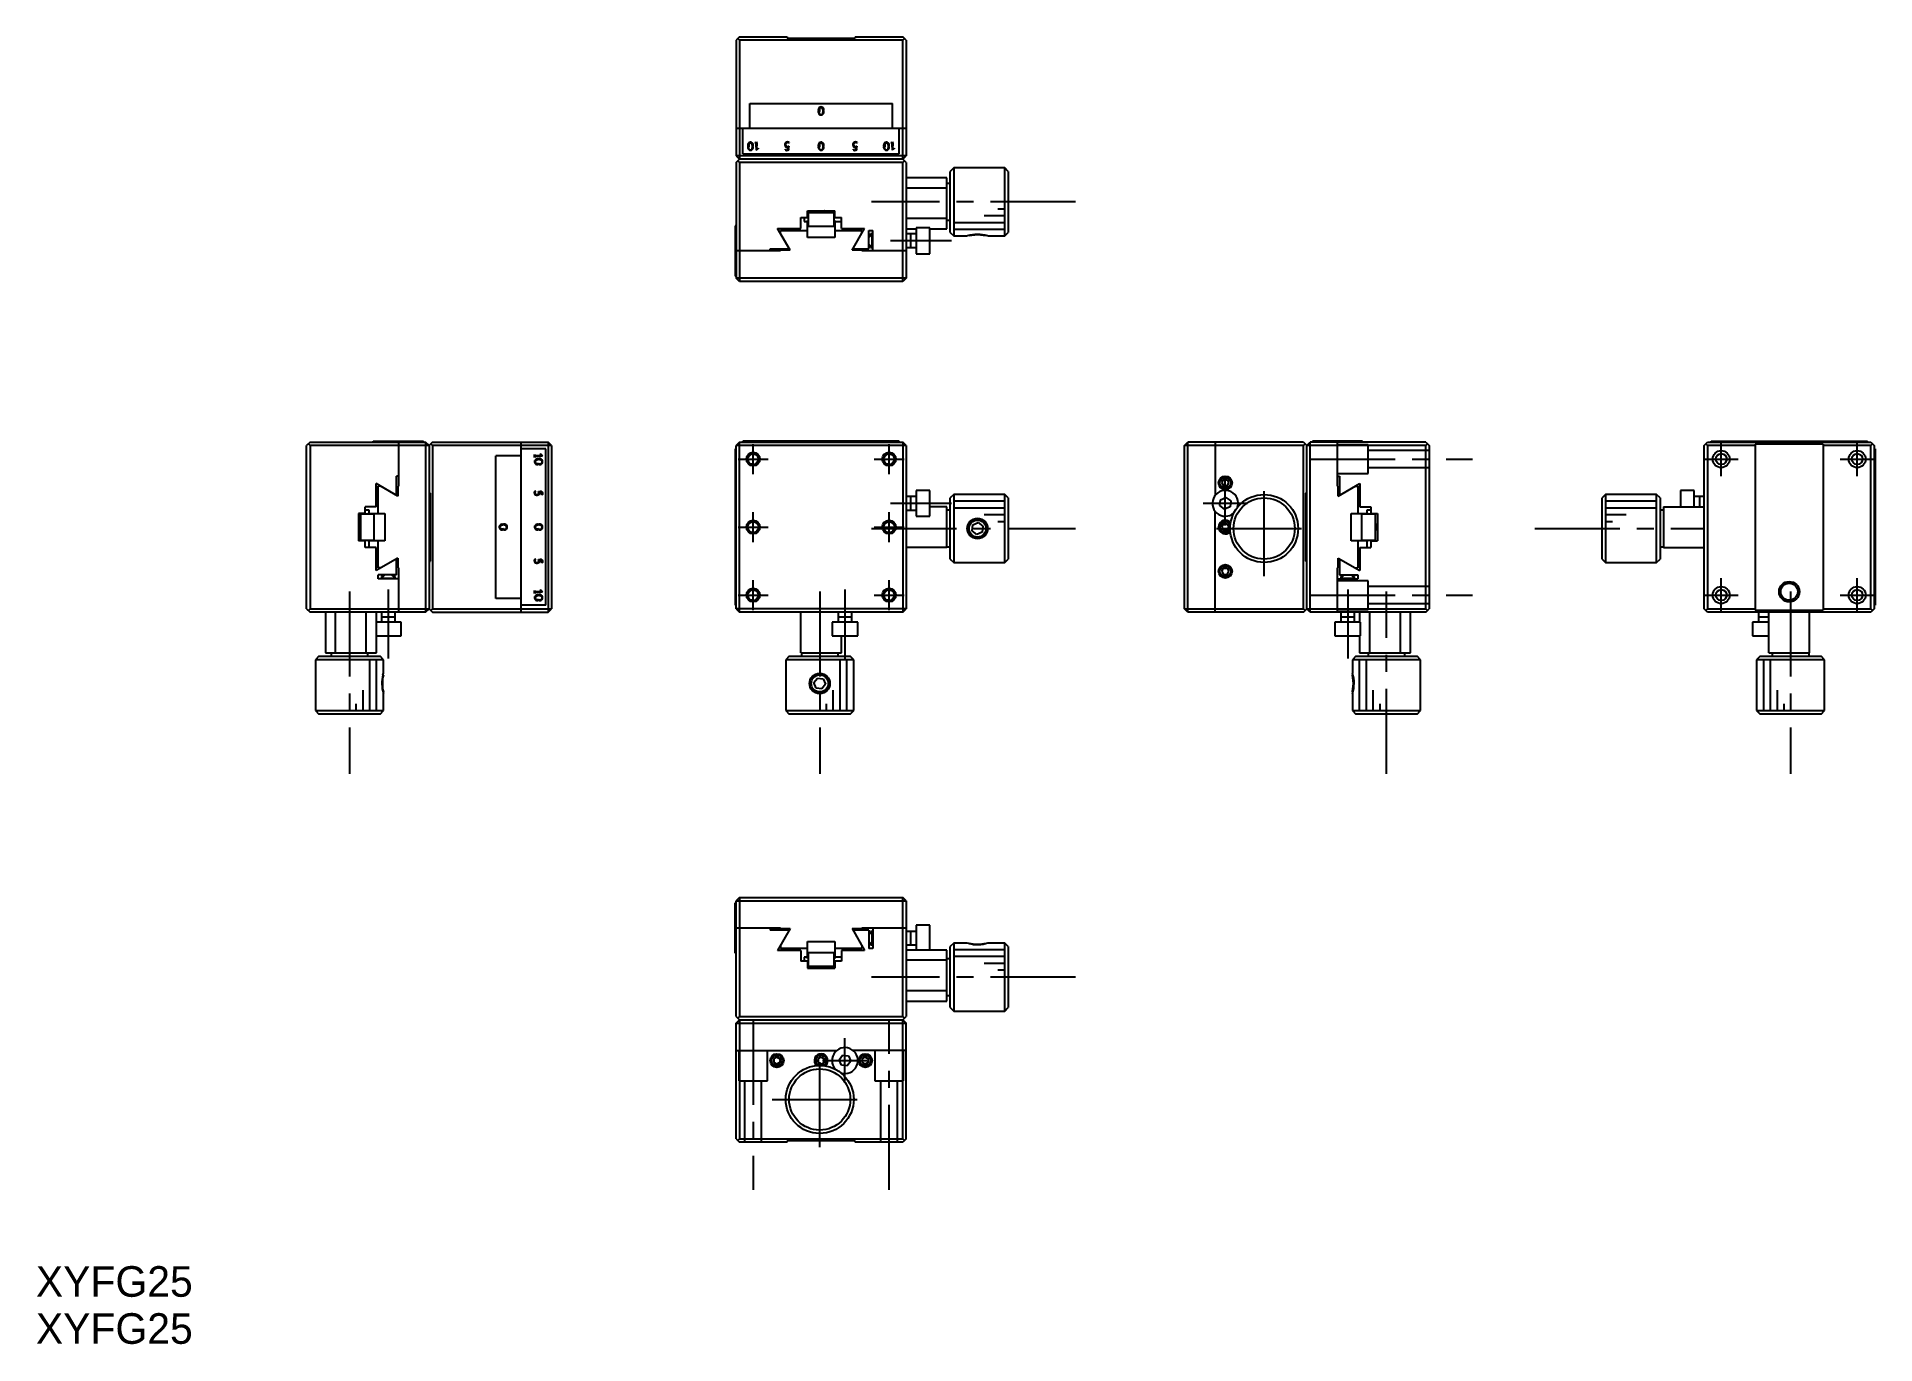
# Model space of a CAD drawing. Extents: x 93 to 364, y -3 to 190.
import ezdxf

# ---------------------------------------------------------------- set-up
doc = ezdxf.new("R2010")
doc.units = 0
doc.header["$LTSCALE"] = 10
doc.linetypes.add('CENTER', pattern=[2, 1.25, -0.25, 0.25, -0.25])
doc.linetypes.add('DASHED', pattern=[3.5, 2, -1.5])
doc.layers.get('0').update_dxf_attribs({"linetype": 'CONTINUOUS'})
doc.layers.add('CENTER', color=1, linetype='CENTER')
doc.styles.get("Standard").update_dxf_attribs({"font": 'FGP教科書体NT-M'})

msp = doc.modelspace()

# ---------------------------------------------------------------- linework, layer by layer
at = {"color": 7, "linetype": 'CONTINUOUS'}
for p, q in [((196.56, 189.6), (196.06, 189.1)), ((196.56, 189.1), (196.31, 189.35)), ((196.56, 189.6), (203.56, 189.6)), ((203.56, 189.6), (203.56, 189.4)), ((203.56, 189.4), (213.56, 189.4)), ((213.56, 189.6), (220.56, 189.6)), ((213.56, 189.6), (213.56, 189.4)), ((221.06, 189.1), (220.56, 189.6)), ((220.81, 189.35), (220.56, 189.1)), ((196.06, 189.1), (196.06, 172.1)), ((220.56, 189.1), (196.56, 189.1)), ((196.56, 189.1), (196.56, 171.6)), ((220.56, 171.6), (220.56, 189.1)), ((221.06, 189.1), (221.06, 172.1)), ((198.06, 176.1), (198.06, 179.8)), ((198.06, 179.8), (219.06, 179.8)), ((219.06, 176.1), (219.06, 179.8)), ((221.06, 176.1), (196.06, 176.1)), ((197.06, 172.4), (197.06, 176.1)), ((220.06, 172.4), (220.06, 176.1)), ((198.81, 174.07), (199.22, 174.07)), ((198.83, 174.03), (198.81, 174.07)), ((198.95, 174), (198.83, 174.03)), ((199.09, 174), (199.07, 173.05)), ((199.07, 173.05), (199.23, 173.16)), ((199.22, 174.07), (199.09, 174)), ((199.19, 173.07), (199.12, 173.01)), ((199.24, 173.11), (199.19, 173.07)), ((199.23, 173.16), (199.3, 173.2)), ((199.25, 173.12), (199.24, 173.11)), ((199.29, 173.14), (199.25, 173.12)), ((199.31, 173.16), (199.29, 173.14)), ((199.3, 173.2), (199.3, 173.19)), ((199.3, 173.19), (199.31, 173.19)), ((199.31, 173.19), (199.32, 173.18)), ((199.32, 173.17), (199.31, 173.16)), ((199.32, 173.18), (199.32, 173.17)), ((199.32, 173.17), (199.32, 173.17)), ((203.72, 173.05), (203.73, 173.14)), ((203.73, 173.14), (203.75, 173.37)), ((203.76, 173.5), (203.79, 173.51)), ((203.8, 173.51), (203.78, 173.29)), ((203.78, 173.29), (203.79, 173.24)), ((203.79, 173.51), (203.8, 173.51)), ((203.87, 174.04), (203.83, 173.94)), ((213.72, 173.05), (213.73, 173.14)), ((213.73, 173.14), (213.75, 173.37)), ((213.76, 173.5), (213.79, 173.51)), ((213.8, 173.51), (213.78, 173.29)), ((213.78, 173.29), (213.79, 173.24)), ((213.79, 173.51), (213.8, 173.51)), ((213.87, 174.04), (213.83, 173.94)), ((218.81, 174.07), (219.22, 174.07)), ((218.83, 174.03), (218.81, 174.07)), ((218.95, 174), (218.83, 174.03)), ((219.09, 174), (219.07, 173.05)), ((219.07, 173.05), (219.23, 173.16)), ((219.22, 174.07), (219.09, 174)), ((219.19, 173.07), (219.12, 173.01)), ((219.24, 173.11), (219.19, 173.07)), ((219.23, 173.16), (219.3, 173.2)), ((219.25, 173.12), (219.24, 173.11)), ((219.29, 173.14), (219.25, 173.12)), ((219.31, 173.16), (219.29, 173.14)), ((219.3, 173.2), (219.3, 173.19)), ((219.3, 173.19), (219.31, 173.19)), ((219.31, 173.19), (219.32, 173.18)), ((219.32, 173.17), (219.31, 173.16)), ((219.32, 173.18), (219.32, 173.17)), ((219.32, 173.17), (219.32, 173.17)), ((196.06, 172.1), (196.56, 171.6)), ((221.06, 172.1), (196.06, 172.1)), ((196.06, 171.1), (196.56, 171.6)), ((196.06, 171.1), (196.06, 154.1)), ((196.56, 171.1), (196.31, 171.35)), ((220.56, 171.6), (196.56, 171.6)), ((220.56, 171.1), (196.56, 171.1)), ((196.56, 171.1), (196.56, 153.6)), ((197.06, 172.4), (220.06, 172.4)), ((199.03, 172.93), (199.02, 172.91)), ((199.07, 172.96), (199.03, 172.93)), ((199.12, 173.01), (199.07, 172.96)), ((203.29, 172.91), (203.31, 173.04)), ((203.35, 172.92), (203.29, 172.9)), ((203.29, 172.9), (203.29, 172.91)), ((203.31, 173.04), (203.4, 173.04)), ((203.4, 173.04), (203.47, 173.05)), ((203.47, 173.05), (203.52, 173.04)), ((203.52, 173.04), (203.57, 173.04)), ((203.57, 173.04), (203.59, 173.04)), ((203.59, 173.04), (203.6, 173.04)), ((203.6, 173.04), (203.68, 173.04)), ((203.68, 173.04), (203.72, 173.05)), ((203.72, 173.05), (203.72, 173.05)), ((203.72, 173.05), (203.72, 173.05)), ((213.29, 172.91), (213.31, 173.04)), ((213.35, 172.92), (213.29, 172.9)), ((213.29, 172.9), (213.29, 172.91)), ((213.31, 173.04), (213.4, 173.04)), ((213.4, 173.04), (213.47, 173.05)), ((213.47, 173.05), (213.52, 173.04)), ((213.52, 173.04), (213.57, 173.04)), ((213.57, 173.04), (213.59, 173.04)), ((213.59, 173.04), (213.6, 173.04)), ((213.6, 173.04), (213.68, 173.04)), ((213.68, 173.04), (213.72, 173.05)), ((213.72, 173.05), (213.72, 173.05)), ((213.72, 173.05), (213.72, 173.05)), ((219.03, 172.93), (219.02, 172.91)), ((219.07, 172.96), (219.03, 172.93)), ((219.12, 173.01), (219.07, 172.96)), ((220.56, 171.6), (221.06, 172.1)), ((221.06, 171.1), (220.56, 171.6)), ((220.81, 171.35), (220.56, 171.1)), ((220.56, 153.6), (220.56, 171.1)), ((221.06, 171.1), (221.06, 154.1)), ((227.06, 168.85), (221.06, 168.85)), ((227.06, 161.35), (227.06, 168.85)), ((227.56, 168.01), (227.06, 168.01)), ((228.06, 170.31), (227.56, 169.81)), ((227.56, 160.81), (227.56, 169.81)), ((228.06, 170.31), (228.06, 160.31)), ((235.56, 170.31), (228.06, 170.31)), ((235.56, 160.31), (235.56, 170.31)), ((236.06, 169.81), (235.56, 170.31)), ((236.06, 169.81), (236.06, 160.81)), ((227.06, 167.35), (221.06, 167.35)), ((205.56, 161.4), (205.56, 163)), ((205.56, 163), (206.66, 163)), ((206.06, 163), (206.06, 162.41)), ((206.06, 162.41), (206.66, 162.41)), ((206.56, 164), (210.56, 164)), ((206.56, 163), (206.56, 164)), ((206.56, 162.6), (206.66, 162.6)), ((206.56, 160.1), (206.56, 162.6)), ((206.66, 163.7), (206.66, 161.7)), ((210.46, 163.7), (206.66, 163.7)), ((208.09, 163.98), (208.06, 164)), ((208.13, 163.95), (208.09, 163.98)), ((208.17, 163.93), (208.13, 163.95)), ((208.2, 163.91), (208.17, 163.93)), ((208.23, 163.9), (208.2, 163.91)), ((208.26, 163.89), (208.23, 163.9)), ((208.29, 163.88), (208.26, 163.89)), ((208.32, 163.87), (208.29, 163.88)), ((208.36, 163.86), (208.32, 163.87)), ((208.39, 163.85), (208.36, 163.86)), ((208.42, 163.84), (208.39, 163.85)), ((208.46, 163.84), (208.42, 163.84)), ((208.49, 163.83), (208.46, 163.84)), ((208.52, 163.83), (208.49, 163.83)), ((208.56, 163.83), (208.52, 163.83)), ((208.59, 163.83), (208.56, 163.83)), ((208.63, 163.83), (208.59, 163.83)), ((208.66, 163.84), (208.63, 163.83)), ((208.7, 163.84), (208.66, 163.84)), ((208.73, 163.85), (208.7, 163.84)), ((208.76, 163.86), (208.73, 163.85)), ((208.79, 163.87), (208.76, 163.86)), ((208.83, 163.88), (208.79, 163.87)), ((208.86, 163.89), (208.83, 163.88)), ((208.89, 163.9), (208.86, 163.89)), ((208.92, 163.92), (208.89, 163.9)), ((208.95, 163.93), (208.92, 163.92)), ((208.99, 163.95), (208.95, 163.93)), ((209.03, 163.98), (208.99, 163.95)), ((209.06, 164), (209.03, 163.98)), ((210.46, 161.7), (210.46, 163.7)), ((210.46, 163), (211.56, 163)), ((210.46, 162.6), (210.56, 162.6)), ((210.56, 163), (210.56, 164)), ((210.56, 162.6), (210.56, 160.1)), ((210.56, 162.41), (211.56, 162.41)), ((211.56, 161.4), (211.56, 163)), ((227.06, 162.85), (221.06, 162.85)), ((227.06, 162.61), (227.56, 162.61)), ((196.06, 161.8), (195.91, 161.8)), ((195.91, 161.8), (195.91, 154.4)), ((202.16, 161.4), (205.56, 161.4)), ((204.01, 158.2), (202.16, 161.4)), ((202.56, 161.1), (206.56, 161.1)), ((202.56, 160.71), (202.56, 161.1)), ((210.56, 161.7), (206.56, 161.7)), ((210.56, 160.1), (206.56, 160.1)), ((210.56, 161.1), (214.56, 161.1)), ((211.56, 161.4), (214.96, 161.4)), ((213.11, 158.2), (214.96, 161.4)), ((214.56, 160.71), (214.56, 161.1)), ((215.56, 161.1), (216.16, 161.1)), ((215.56, 158.4), (215.56, 161.1)), ((216.06, 160.6), (215.56, 160.1)), ((216.16, 160.6), (215.83, 160.6)), ((215.83, 160.37), (215.83, 160.6)), ((216.06, 158.6), (216.06, 160.6)), ((216.16, 158.1), (216.16, 161.1)), ((221.06, 161.35), (222.56, 161.35)), ((222.56, 160.6), (221.06, 160.6)), ((221.76, 158.6), (221.76, 160.6)), ((224.56, 161.5), (222.56, 161.5)), ((222.56, 161.5), (222.56, 157.7)), ((224.56, 157.7), (224.56, 161.5)), ((224.56, 161.35), (227.06, 161.35)), ((227.56, 160.81), (228.06, 160.31)), ((228.06, 160.31), (230.06, 160.31)), ((231.56, 160.47), (230.31, 160.31)), ((231.55, 160.47), (231.57, 160.47)), ((232.81, 160.31), (231.56, 160.47)), ((233.06, 160.31), (235.56, 160.31)), ((235.56, 160.31), (236.06, 160.81)), ((202.56, 158.1), (195.91, 158.1)), ((201.06, 158.4), (203.89, 158.4)), ((201.06, 158.1), (201.06, 158.4)), ((204.01, 158.2), (202.56, 158.2)), ((202.56, 158.1), (202.56, 158.2)), ((214.56, 158.2), (213.11, 158.2)), ((213.22, 158.4), (215.56, 158.4)), ((214.56, 158.1), (214.56, 158.2)), ((221.06, 158.1), (214.56, 158.1)), ((215.56, 159.1), (216.06, 158.6)), ((215.83, 158.6), (215.83, 158.83)), ((215.83, 158.6), (216.16, 158.6)), ((221.06, 158.6), (222.56, 158.6)), ((222.56, 157.7), (224.56, 157.7)), ((196.06, 154.4), (195.91, 154.4)), ((196.56, 153.6), (196.06, 154.1)), ((221.06, 154.1), (196.06, 154.1)), ((220.56, 153.6), (196.56, 153.6)), ((221.06, 154.1), (220.56, 153.6)), ((133.39, 129.99), (132.89, 129.49)), ((133.39, 129.99), (150.39, 129.99)), ((142.69, 130.14), (150.09, 130.14)), ((142.69, 129.99), (142.69, 130.14)), ((146.39, 130.14), (146.39, 123.49)), ((150.09, 129.99), (150.09, 130.14)), ((150.89, 129.49), (150.39, 129.99)), ((150.39, 129.99), (150.39, 104.99)), ((151.39, 129.99), (150.89, 129.49)), ((151.39, 129.99), (168.39, 129.99)), ((164.39, 129.99), (164.39, 104.99)), ((168.89, 129.49), (168.39, 129.99)), ((168.39, 129.99), (168.39, 104.99)), ((196.56, 129.99), (196.06, 129.49)), ((196.56, 129.99), (220.56, 129.99)), ((196.56, 104.99), (196.56, 129.99)), ((220.06, 130.14), (197.06, 130.14)), ((197.06, 129.99), (197.06, 130.14)), ((220.06, 129.99), (220.06, 130.14)), ((221.06, 129.49), (220.56, 129.99)), ((220.56, 129.99), (220.56, 104.99)), ((262.01, 129.49), (262.51, 129.99)), ((279.51, 129.99), (262.51, 129.99)), ((262.51, 104.99), (262.51, 129.99)), ((266.51, 129.99), (266.51, 122.16)), ((279.51, 129.99), (280.01, 129.49)), ((280.01, 129.49), (280.51, 129.99)), ((297.51, 129.99), (280.51, 129.99)), ((280.51, 104.99), (280.51, 129.99)), ((280.81, 129.99), (280.81, 130.14)), ((288.21, 130.14), (280.81, 130.14)), ((284.51, 123.49), (284.51, 130.14)), ((288.21, 129.99), (288.21, 130.14)), ((297.51, 129.99), (298.01, 129.49)), ((338.45, 129.49), (338.95, 129.99)), ((338.95, 129.99), (362.95, 129.99)), ((339.45, 130.14), (362.45, 130.14)), ((339.45, 129.99), (339.45, 130.14)), ((340.45, 129.99), (340.45, 130.14)), ((361.45, 129.99), (361.45, 130.14)), ((362.45, 129.99), (362.45, 130.14)), ((362.95, 129.99), (363.45, 129.49)), ((132.89, 105.49), (132.89, 129.49)), ((133.14, 129.74), (133.39, 129.49)), ((133.39, 129.49), (133.39, 105.49)), ((150.89, 129.49), (133.39, 129.49)), ((150.89, 129.49), (150.89, 105.49)), ((151.14, 129.74), (151.39, 129.49)), ((151.39, 129.49), (151.39, 105.49)), ((168.89, 129.49), (151.39, 129.49)), ((160.69, 106.99), (160.69, 127.99)), ((164.39, 127.99), (160.69, 127.99)), ((168.09, 128.99), (164.39, 128.99)), ((166.42, 128.15), (166.49, 128.02)), ((166.42, 127.74), (166.42, 128.15)), ((166.46, 127.76), (166.42, 127.74)), ((166.5, 127.89), (166.46, 127.76)), ((166.49, 128.02), (167.44, 128.01)), ((167.3, 128.24), (167.3, 128.25)), ((167.3, 128.25), (167.31, 128.25)), ((167.3, 128.23), (167.3, 128.24)), ((167.33, 128.17), (167.3, 128.23)), ((167.31, 128.25), (167.32, 128.26)), ((167.32, 128.26), (167.33, 128.25)), ((167.33, 128.25), (167.33, 128.25)), ((167.33, 128.25), (167.35, 128.23)), ((167.44, 128.01), (167.33, 128.17)), ((167.35, 128.23), (167.37, 128.19)), ((167.37, 128.19), (167.39, 128.17)), ((167.39, 128.17), (167.42, 128.13)), ((167.42, 128.13), (167.48, 128.05)), ((167.48, 128.05), (167.53, 128)), ((167.53, 128), (167.57, 127.97)), ((167.57, 127.97), (167.58, 127.95)), ((168.09, 105.99), (168.09, 128.99)), ((168.89, 129.49), (168.89, 105.49)), ((195.91, 128.99), (195.91, 105.99)), ((196.06, 128.99), (195.91, 128.99)), ((196.06, 105.49), (196.06, 129.49)), ((221.06, 129.49), (196.06, 129.49)), ((197.94, 126.98), (197.76, 127.51)), ((197.81, 127.77), (198.17, 128.19)), ((198.42, 128.28), (198.97, 128.18)), ((199.31, 127.22), (198.95, 126.79)), ((199.17, 128), (199.36, 127.48)), ((217.94, 126.98), (217.76, 127.51)), ((217.81, 127.77), (218.17, 128.19)), ((218.42, 128.28), (218.97, 128.18)), ((219.31, 127.22), (218.95, 126.79)), ((219.17, 128), (219.36, 127.48)), ((221.06, 129.49), (221.06, 105.49)), ((262.01, 105.49), (262.01, 129.49)), ((279.51, 129.49), (262.01, 129.49)), ((279.51, 129.49), (279.76, 129.74)), ((279.51, 105.49), (279.51, 129.49)), ((297.51, 129.49), (280.01, 129.49)), ((280.01, 105.49), (280.01, 129.49)), ((297.51, 129.49), (297.76, 129.74)), ((297.51, 105.49), (297.51, 129.49)), ((298.01, 129.49), (298.01, 105.49)), ((338.45, 105.49), (338.45, 129.49)), ((338.95, 129.49), (338.7, 129.74)), ((338.95, 129.49), (338.95, 105.49)), ((345.95, 129.49), (338.95, 129.49)), ((355.95, 129.69), (345.95, 129.69)), ((345.95, 129.69), (345.95, 105.29)), ((355.95, 129.69), (355.95, 105.29)), ((362.95, 129.49), (355.95, 129.49)), ((363.2, 129.74), (362.95, 129.49)), ((362.95, 105.49), (362.95, 129.49)), ((363.45, 129.49), (363.45, 105.49)), ((363.45, 128.99), (363.6, 128.99)), ((363.45, 127.99), (363.6, 127.99)), ((363.6, 128.99), (363.6, 105.99)), ((146.09, 122.16), (146.09, 124.99)), ((146.39, 124.99), (146.09, 124.99)), ((198.69, 126.7), (198.15, 126.81)), ((218.69, 126.7), (218.15, 126.81)), ((267.49, 123.99), (267.75, 124.44)), ((267.75, 124.44), (268.27, 124.44)), ((268.27, 124.44), (268.53, 123.99)), ((284.51, 124.99), (284.81, 124.99)), ((284.81, 124.99), (284.81, 122.16)), ((143.09, 120.49), (143.09, 123.89)), ((146.29, 122.04), (143.09, 123.89)), ((143.39, 119.49), (143.39, 123.49)), ((143.78, 123.49), (143.39, 123.49)), ((146.29, 123.49), (146.29, 122.04)), ((146.39, 123.49), (146.29, 123.49)), ((150.89, 122.49), (151.09, 122.49)), ((151.09, 112.49), (151.09, 122.49)), ((166.45, 122.8), (166.55, 122.76)), ((166.98, 122.73), (167.21, 122.72)), ((166.98, 122.72), (166.98, 122.73)), ((166.99, 122.69), (166.98, 122.72)), ((167.35, 122.66), (167.12, 122.68)), ((167.21, 122.72), (167.25, 122.72)), ((167.44, 122.66), (167.35, 122.66)), ((167.45, 122.65), (167.44, 122.66)), ((167.44, 122.66), (167.44, 122.66)), ((167.45, 122.62), (167.45, 122.65)), ((167.45, 122.54), (167.45, 122.62)), ((167.45, 122.53), (167.45, 122.54)), ((167.45, 122.5), (167.45, 122.53)), ((167.45, 122.45), (167.45, 122.5)), ((167.45, 122.41), (167.45, 122.45)), ((167.45, 122.34), (167.45, 122.41)), ((167.46, 122.25), (167.45, 122.34)), ((167.58, 122.23), (167.46, 122.25)), ((167.57, 122.29), (167.59, 122.23)), ((167.59, 122.23), (167.58, 122.23)), ((222.56, 121.99), (221.06, 121.99)), ((221.76, 119.99), (221.76, 121.99)), ((224.56, 122.89), (222.56, 122.89)), ((222.56, 122.89), (222.56, 119.09)), ((224.56, 119.09), (224.56, 122.89)), ((228.06, 122.28), (227.56, 121.78)), ((227.56, 112.78), (227.56, 121.78)), ((228.06, 122.28), (228.06, 112.28)), ((235.56, 122.28), (228.06, 122.28)), ((236.06, 121.78), (235.56, 122.28)), ((235.56, 112.28), (235.56, 122.28)), ((236.06, 121.78), (236.06, 112.78)), ((267.31, 121.51), (268.1, 121.85)), ((267.49, 123.99), (267.75, 123.54)), ((267.75, 123.54), (268.27, 123.54)), ((268.1, 121.85), (268.8, 121.34)), ((268.27, 123.54), (268.53, 123.99)), ((279.81, 122.49), (279.81, 112.49)), ((280.01, 122.49), (279.81, 122.49)), ((284.51, 123.49), (284.61, 123.49)), ((284.61, 122.04), (287.81, 123.89)), ((284.61, 122.04), (284.61, 123.49)), ((287.12, 123.49), (287.51, 123.49)), ((287.51, 123.49), (287.51, 119.49)), ((287.81, 123.89), (287.81, 120.49)), ((323.95, 122.28), (323.45, 121.78)), ((323.45, 112.78), (323.45, 121.78)), ((323.95, 122.28), (323.95, 112.28)), ((331.45, 122.28), (323.95, 122.28)), ((331.95, 121.78), (331.45, 122.28)), ((331.45, 112.28), (331.45, 122.28)), ((331.95, 121.78), (331.95, 112.78)), ((334.95, 122.89), (334.95, 120.49)), ((336.95, 122.89), (334.95, 122.89)), ((336.95, 120.49), (336.95, 122.89)), ((338.45, 121.99), (336.95, 121.99)), ((337.75, 121.99), (337.75, 120.49)), ((140.49, 119.49), (140.49, 115.49)), ((141.49, 119.49), (140.49, 119.49)), ((140.79, 119.39), (140.79, 115.59)), ((142.79, 119.39), (140.79, 119.39)), ((143.09, 120.49), (141.49, 120.49)), ((141.49, 119.39), (141.49, 120.49)), ((142.09, 119.99), (141.49, 119.99)), ((141.89, 119.39), (141.89, 119.49)), ((141.89, 119.49), (144.39, 119.49)), ((142.09, 119.49), (142.09, 119.99)), ((142.79, 119.49), (142.79, 115.49)), ((144.39, 119.49), (144.39, 115.49)), ((221.06, 119.99), (222.56, 119.99)), ((222.56, 119.09), (224.56, 119.09)), ((227.06, 120.49), (224.56, 120.49)), ((227.06, 114.49), (227.06, 120.49)), ((227.56, 119.98), (227.06, 119.98)), ((266.51, 104.99), (266.51, 119.83)), ((267.22, 120.65), (267.31, 121.51)), ((267.91, 120.13), (267.22, 120.65)), ((268.71, 120.48), (267.91, 120.13)), ((268.8, 121.34), (268.71, 120.48)), ((286.51, 119.49), (289.01, 119.49)), ((286.51, 115.49), (286.51, 119.49)), ((287.81, 120.49), (289.41, 120.49)), ((288.11, 115.49), (288.11, 119.49)), ((290.11, 119.39), (288.11, 119.39)), ((288.81, 119.99), (288.81, 119.39)), ((289.41, 119.99), (288.81, 119.99)), ((289.01, 119.49), (289.01, 119.39)), ((289.41, 120.49), (289.41, 119.39)), ((289.41, 119.49), (290.41, 119.49)), ((290.11, 115.59), (290.11, 119.39)), ((290.41, 119.49), (290.41, 115.49)), ((332.45, 119.98), (331.95, 119.98)), ((332.45, 120.49), (338.45, 120.49)), ((332.45, 120.49), (332.45, 114.49)), ((140.49, 118), (140.52, 117.96)), ((140.51, 117.02), (140.49, 116.99)), ((140.53, 117.05), (140.51, 117.02)), ((140.52, 117.96), (140.54, 117.92)), ((140.55, 117.08), (140.53, 117.05)), ((140.54, 117.92), (140.56, 117.88)), ((140.56, 117.11), (140.55, 117.08)), ((140.56, 117.88), (140.58, 117.85)), ((140.58, 117.14), (140.56, 117.11)), ((140.58, 117.85), (140.59, 117.82)), ((140.59, 117.17), (140.58, 117.14)), ((140.59, 117.82), (140.61, 117.79)), ((140.61, 117.2), (140.59, 117.17)), ((140.61, 117.79), (140.62, 117.76)), ((140.62, 117.23), (140.61, 117.2)), ((140.62, 117.76), (140.63, 117.73)), ((140.63, 117.26), (140.62, 117.23)), ((140.63, 117.73), (140.64, 117.69)), ((140.64, 117.29), (140.63, 117.26)), ((140.64, 117.69), (140.64, 117.66)), ((140.64, 117.66), (140.65, 117.63)), ((140.65, 117.36), (140.64, 117.33)), ((140.64, 117.33), (140.64, 117.29)), ((140.65, 117.63), (140.66, 117.59)), ((140.66, 117.42), (140.65, 117.39)), ((140.65, 117.39), (140.65, 117.36)), ((140.66, 117.59), (140.66, 117.56)), ((140.66, 117.56), (140.66, 117.52)), ((140.66, 117.52), (140.66, 117.49)), ((140.66, 117.49), (140.66, 117.45)), ((140.66, 117.45), (140.66, 117.42)), ((230.76, 116.95), (230.87, 117.81)), ((231.45, 116.42), (230.76, 116.95)), ((230.87, 117.81), (231.67, 118.14)), ((232.25, 116.75), (231.45, 116.42)), ((231.67, 118.14), (232.36, 117.61)), ((232.36, 117.61), (232.25, 116.75)), ((267.49, 117.49), (267.75, 117.94)), ((267.49, 117.49), (267.75, 117.04)), ((267.75, 117.94), (268.27, 117.94)), ((267.75, 117.04), (268.27, 117.04)), ((268.27, 117.94), (268.53, 117.49)), ((268.27, 117.04), (268.53, 117.49)), ((290.24, 117.59), (290.25, 117.63)), ((290.24, 117.56), (290.24, 117.59)), ((290.24, 117.53), (290.24, 117.56)), ((290.24, 117.49), (290.24, 117.53)), ((290.24, 117.46), (290.24, 117.49)), ((290.24, 117.42), (290.24, 117.46)), ((290.24, 117.39), (290.24, 117.42)), ((290.25, 117.35), (290.24, 117.39)), ((290.25, 117.63), (290.26, 117.66)), ((290.26, 117.32), (290.25, 117.35)), ((290.26, 117.7), (290.27, 117.73)), ((290.26, 117.66), (290.26, 117.7)), ((290.26, 117.29), (290.26, 117.32)), ((290.27, 117.26), (290.26, 117.29)), ((290.27, 117.73), (290.28, 117.76)), ((290.28, 117.23), (290.27, 117.26)), ((290.28, 117.76), (290.29, 117.79)), ((290.3, 117.19), (290.28, 117.23)), ((290.29, 117.79), (290.31, 117.82)), ((290.31, 117.16), (290.3, 117.19)), ((290.31, 117.82), (290.32, 117.85)), ((290.32, 117.13), (290.31, 117.16)), ((290.32, 117.85), (290.34, 117.88)), ((290.34, 117.1), (290.32, 117.13)), ((290.34, 117.88), (290.36, 117.92)), ((290.36, 117.06), (290.34, 117.1)), ((290.36, 117.92), (290.38, 117.96)), ((290.38, 117.03), (290.36, 117.06)), ((290.38, 117.96), (290.41, 118)), ((290.41, 116.99), (290.38, 117.03)), ((141.49, 115.49), (140.49, 115.49)), ((140.79, 115.59), (142.79, 115.59)), ((141.49, 114.49), (141.49, 115.59)), ((143.09, 114.49), (141.49, 114.49)), ((141.89, 115.49), (141.89, 115.59)), ((144.39, 115.49), (141.89, 115.49)), ((142.09, 114.49), (142.09, 115.59)), ((143.09, 111.1), (143.09, 114.49)), ((143.39, 111.49), (143.39, 115.49)), ((227.06, 114.49), (221.06, 114.49)), ((227.06, 114.58), (227.56, 114.58)), ((289.01, 115.49), (286.51, 115.49)), ((287.51, 115.49), (287.51, 111.49)), ((287.81, 114.49), (287.81, 111.1)), ((287.81, 114.49), (289.41, 114.49)), ((288.11, 115.59), (290.11, 115.59)), ((288.81, 115.49), (288.81, 114.49)), ((289.01, 115.59), (289.01, 115.49)), ((289.41, 115.59), (289.41, 114.49)), ((289.41, 115.49), (290.41, 115.49)), ((331.95, 114.58), (332.45, 114.58)), ((332.45, 114.49), (338.45, 114.49)), ((146.29, 112.94), (143.09, 111.1)), ((143.78, 111.49), (143.39, 111.49)), ((146.09, 110.49), (146.09, 112.83)), ((146.29, 112.94), (146.29, 111.49)), ((146.39, 111.49), (146.29, 111.49)), ((146.39, 111.49), (146.39, 104.99)), ((150.89, 112.49), (151.09, 112.49)), ((166.45, 112.8), (166.55, 112.76)), ((166.98, 112.73), (167.21, 112.72)), ((166.98, 112.72), (166.98, 112.73)), ((166.99, 112.69), (166.98, 112.72)), ((167.35, 112.66), (167.12, 112.68)), ((167.21, 112.72), (167.25, 112.72)), ((167.44, 112.66), (167.35, 112.66)), ((167.45, 112.65), (167.44, 112.66)), ((167.44, 112.66), (167.44, 112.66)), ((167.45, 112.62), (167.45, 112.65)), ((167.45, 112.54), (167.45, 112.62)), ((167.45, 112.53), (167.45, 112.54)), ((167.45, 112.5), (167.45, 112.53)), ((167.45, 112.45), (167.45, 112.5)), ((167.45, 112.41), (167.45, 112.45)), ((167.45, 112.34), (167.45, 112.41)), ((167.46, 112.25), (167.45, 112.34)), ((167.58, 112.23), (167.46, 112.25)), ((167.57, 112.29), (167.59, 112.23)), ((167.59, 112.23), (167.58, 112.23)), ((227.56, 112.78), (228.06, 112.28)), ((228.06, 112.28), (235.56, 112.28)), ((235.56, 112.28), (236.06, 112.78)), ((267.49, 110.99), (267.75, 111.44)), ((267.49, 110.99), (267.75, 110.54)), ((267.75, 111.44), (268.27, 111.44)), ((268.27, 111.44), (268.53, 110.99)), ((268.27, 110.54), (268.53, 110.99)), ((280.01, 112.49), (279.81, 112.49)), ((284.51, 111.49), (284.61, 111.49)), ((284.51, 104.99), (284.51, 111.49)), ((284.61, 111.49), (284.61, 112.94)), ((284.61, 112.94), (287.81, 111.1)), ((284.81, 112.83), (284.81, 110.49)), ((287.12, 111.49), (287.51, 111.49)), ((323.45, 112.78), (323.95, 112.28)), ((323.95, 112.28), (331.45, 112.28)), ((331.45, 112.28), (331.95, 112.78)), ((143.39, 109.89), (143.39, 110.49)), ((146.09, 110.49), (143.39, 110.49)), ((146.39, 109.89), (143.39, 109.89)), ((144.39, 110.49), (143.89, 109.99)), ((143.89, 110.23), (143.89, 109.89)), ((143.89, 110.23), (144.12, 110.23)), ((143.89, 109.99), (145.89, 109.99)), ((145.89, 109.99), (145.39, 110.49)), ((145.66, 110.23), (145.89, 110.23)), ((145.89, 109.89), (145.89, 110.23)), ((167.3, 108.24), (167.3, 108.25)), ((167.3, 108.25), (167.31, 108.25)), ((167.3, 108.23), (167.3, 108.24)), ((167.33, 108.17), (167.3, 108.23)), ((167.31, 108.25), (167.32, 108.26)), ((167.32, 108.26), (167.33, 108.25)), ((167.33, 108.25), (167.33, 108.25)), ((167.33, 108.25), (167.35, 108.23)), ((167.44, 108.01), (167.33, 108.17)), ((167.35, 108.23), (167.37, 108.19)), ((167.37, 108.19), (167.39, 108.17)), ((167.39, 108.17), (167.42, 108.13)), ((197.81, 107.77), (198.17, 108.19)), ((198.42, 108.28), (198.97, 108.18)), ((217.81, 107.77), (218.17, 108.19)), ((218.42, 108.28), (218.97, 108.18)), ((267.75, 110.54), (268.27, 110.54)), ((284.51, 109.89), (287.51, 109.89)), ((284.81, 110.49), (287.51, 110.49)), ((285.51, 110.49), (285.01, 109.99)), ((285.01, 110.23), (285.01, 109.89)), ((285.01, 110.23), (285.24, 110.23)), ((285.01, 109.99), (287.01, 109.99)), ((287.01, 109.99), (286.51, 110.49)), ((286.78, 110.23), (287.01, 110.23)), ((287.01, 109.89), (287.01, 110.23)), ((287.51, 110.49), (287.51, 109.89)), ((132.89, 105.49), (133.39, 104.99)), ((133.39, 105.49), (133.14, 105.24)), ((133.39, 105.49), (150.89, 105.49)), ((150.39, 104.99), (150.89, 105.49)), ((150.89, 105.49), (151.39, 104.99)), ((151.39, 105.49), (151.14, 105.24)), ((151.39, 105.49), (168.89, 105.49)), ((164.39, 106.99), (160.69, 106.99)), ((168.09, 105.99), (164.39, 105.99)), ((166.42, 108.15), (166.49, 108.02)), ((166.42, 107.74), (166.42, 108.15)), ((166.46, 107.76), (166.42, 107.74)), ((166.5, 107.89), (166.46, 107.76)), ((166.49, 108.02), (167.44, 108.01)), ((167.42, 108.13), (167.48, 108.05)), ((167.48, 108.05), (167.53, 108)), ((167.53, 108), (167.57, 107.97)), ((167.57, 107.97), (167.58, 107.95)), ((168.39, 104.99), (168.89, 105.49)), ((196.06, 105.99), (195.91, 105.99)), ((196.06, 105.49), (196.56, 104.99)), ((221.06, 105.49), (196.06, 105.49)), ((197.94, 106.98), (197.76, 107.51)), ((198.69, 106.7), (198.15, 106.81)), ((199.31, 107.22), (198.95, 106.79)), ((199.17, 108), (199.36, 107.48)), ((217.94, 106.98), (217.76, 107.51)), ((218.69, 106.7), (218.15, 106.81)), ((219.31, 107.22), (218.95, 106.79)), ((219.17, 108), (219.36, 107.48)), ((220.56, 104.99), (221.06, 105.49)), ((262.51, 104.99), (262.01, 105.49)), ((262.01, 105.49), (279.51, 105.49)), ((279.76, 105.24), (279.51, 105.49)), ((279.51, 104.99), (280.01, 105.49)), ((280.51, 104.99), (280.01, 105.49)), ((280.01, 105.49), (297.51, 105.49)), ((297.76, 105.24), (297.51, 105.49)), ((297.51, 104.99), (298.01, 105.49)), ((338.95, 104.99), (338.45, 105.49)), ((338.7, 105.24), (338.95, 105.49)), ((338.95, 105.49), (345.95, 105.49)), ((355.95, 105.49), (362.95, 105.49)), ((362.95, 105.49), (363.2, 105.24)), ((363.45, 105.49), (362.95, 104.99)), ((363.45, 106.99), (363.6, 106.99)), ((363.45, 105.99), (363.6, 105.99)), ((150.39, 104.99), (133.39, 104.99)), ((135.64, 104.99), (135.64, 98.99)), ((137.14, 98.99), (137.14, 104.99)), ((141.64, 98.99), (141.64, 104.99)), ((143.14, 98.99), (143.14, 104.99)), ((146.79, 103.49), (143.14, 103.49)), ((143.89, 104.99), (143.89, 103.49)), ((143.89, 104.29), (145.89, 104.29)), ((145.89, 103.49), (145.89, 104.99)), ((146.79, 101.49), (146.79, 103.49)), ((151.39, 104.99), (168.39, 104.99)), ((220.56, 104.99), (196.56, 104.99)), ((205.56, 98.99), (205.56, 104.99)), ((210.16, 103.49), (210.16, 101.49)), ((213.96, 103.49), (210.16, 103.49)), ((211.06, 104.99), (211.06, 103.49)), ((211.06, 104.29), (213.06, 104.29)), ((213.06, 103.49), (213.06, 104.99)), ((213.96, 101.49), (213.96, 103.49)), ((279.51, 104.99), (262.51, 104.99)), ((297.51, 104.99), (280.51, 104.99)), ((284.11, 103.49), (284.11, 101.49)), ((287.91, 103.49), (284.11, 103.49)), ((285.01, 104.99), (285.01, 103.49)), ((285.01, 104.29), (287.01, 104.29)), ((287.01, 103.49), (287.01, 104.99)), ((287.76, 104.99), (287.76, 103.49)), ((287.91, 101.49), (287.91, 103.49)), ((289.26, 98.99), (289.26, 104.99)), ((293.76, 98.99), (293.76, 104.99)), ((295.26, 98.99), (295.26, 104.99)), ((362.95, 104.99), (338.95, 104.99)), ((347.95, 103.49), (345.55, 103.49)), ((345.55, 103.49), (345.55, 101.49)), ((345.95, 105.29), (355.95, 105.29)), ((346.45, 104.99), (346.45, 103.49)), ((346.45, 104.29), (347.95, 104.29)), ((347.95, 98.99), (347.95, 104.99)), ((353.95, 98.99), (353.95, 104.99)), ((143.14, 101.49), (146.79, 101.49)), ((210.16, 101.49), (213.96, 101.49)), ((211.56, 98.99), (211.56, 101.49)), ((284.11, 101.49), (287.91, 101.49)), ((287.76, 101.49), (287.76, 98.99)), ((345.55, 101.49), (347.95, 101.49)), ((134.68, 98.49), (134.18, 97.99)), ((144.18, 97.99), (134.18, 97.99)), ((134.18, 97.99), (134.18, 90.49)), ((134.68, 98.49), (143.68, 98.49)), ((135.64, 98.99), (143.14, 98.99)), ((136.48, 98.99), (136.48, 98.49)), ((141.88, 98.49), (141.88, 98.99)), ((144.18, 97.99), (143.68, 98.49)), ((144.18, 95.99), (144.18, 97.99)), ((203.85, 98.49), (203.35, 97.99)), ((213.35, 97.99), (203.35, 97.99)), ((203.35, 97.99), (203.35, 90.49)), ((203.85, 98.49), (212.85, 98.49)), ((205.56, 98.99), (211.56, 98.99)), ((205.65, 98.99), (205.65, 98.49)), ((211.05, 98.49), (211.05, 98.99)), ((213.35, 97.99), (212.85, 98.49)), ((213.35, 90.49), (213.35, 97.99)), ((287.22, 98.49), (286.72, 97.99)), ((286.72, 97.99), (286.72, 95.99)), ((296.72, 97.99), (286.72, 97.99)), ((287.22, 98.49), (296.22, 98.49)), ((287.76, 98.99), (295.26, 98.99)), ((289.02, 98.99), (289.02, 98.49)), ((294.42, 98.49), (294.42, 98.99)), ((296.72, 97.99), (296.22, 98.49)), ((296.72, 90.49), (296.72, 97.99)), ((346.66, 98.49), (346.16, 97.99)), ((346.16, 97.99), (346.16, 90.49)), ((356.16, 97.99), (346.16, 97.99)), ((346.66, 98.49), (355.66, 98.49)), ((347.95, 98.99), (353.95, 98.99)), ((348.46, 98.99), (348.46, 98.49)), ((353.86, 98.49), (353.86, 98.99)), ((356.16, 97.99), (355.66, 98.49)), ((356.16, 90.49), (356.16, 97.99)), ((207.49, 94.61), (208.01, 95.29)), ((208.01, 95.29), (208.87, 95.18)), ((208.87, 95.18), (209.2, 94.38)), ((286.88, 94.49), (286.72, 95.74)), ((144.02, 94.4), (144.02, 94.49)), ((144.18, 90.49), (144.18, 92.99)), ((207.82, 93.81), (207.49, 94.61)), ((208.68, 93.69), (207.82, 93.81)), ((209.2, 94.38), (208.68, 93.69)), ((286.72, 93.24), (286.88, 94.49)), ((286.72, 92.99), (286.72, 90.49)), ((286.88, 94.52), (286.88, 94.49)), ((134.18, 90.49), (144.18, 90.49)), ((134.18, 90.49), (134.68, 89.99)), ((143.68, 89.99), (134.68, 89.99)), ((143.68, 89.99), (144.18, 90.49)), ((203.35, 90.49), (203.85, 89.99)), ((203.35, 90.49), (213.35, 90.49)), ((212.85, 89.99), (203.85, 89.99)), ((212.85, 89.99), (213.35, 90.49)), ((286.72, 90.49), (287.22, 89.99)), ((286.72, 90.49), (296.72, 90.49)), ((296.22, 89.99), (287.22, 89.99)), ((296.22, 89.99), (296.72, 90.49)), ((346.16, 90.49), (356.16, 90.49)), ((346.16, 90.49), (346.66, 89.99)), ((355.66, 89.99), (346.66, 89.99)), ((355.66, 89.99), (356.16, 90.49)), ((196.06, 62.23), (195.91, 62.23)), ((195.91, 54.83), (195.91, 62.23)), ((196.56, 63.03), (196.06, 62.53)), ((196.06, 45.53), (196.06, 62.53)), ((196.06, 62.53), (221.06, 62.53)), ((196.56, 63.03), (220.56, 63.03)), ((196.56, 63.03), (196.56, 45.53)), ((220.56, 45.53), (220.56, 63.03)), ((221.06, 62.53), (220.56, 63.03)), ((221.06, 62.53), (221.06, 45.53)), ((195.91, 58.53), (202.56, 58.53)), ((201.06, 58.53), (201.06, 58.23)), ((203.89, 58.23), (201.06, 58.23)), ((204.01, 58.43), (202.16, 55.23)), ((202.56, 58.53), (202.56, 58.43)), ((202.56, 58.43), (204.01, 58.43)), ((213.11, 58.43), (214.56, 58.43)), ((213.11, 58.43), (214.96, 55.23)), ((215.56, 58.23), (213.22, 58.23)), ((214.56, 58.53), (221.06, 58.53)), ((214.56, 58.53), (214.56, 58.43)), ((215.56, 58.23), (215.56, 55.53)), ((216.06, 58.03), (215.56, 57.53)), ((216.16, 58.03), (215.83, 58.03)), ((215.83, 57.79), (215.83, 58.03)), ((216.06, 56.03), (216.06, 58.03)), ((216.16, 58.53), (216.16, 55.53)), ((222.56, 58.03), (221.06, 58.03)), ((221.76, 56.03), (221.76, 58.03)), ((222.56, 58.93), (222.56, 55.28)), ((224.56, 58.93), (222.56, 58.93)), ((224.56, 55.28), (224.56, 58.93)), ((196.06, 54.83), (195.91, 54.83)), ((205.56, 55.23), (202.16, 55.23)), ((202.56, 55.92), (202.56, 55.53)), ((206.56, 55.53), (202.56, 55.53)), ((205.56, 55.23), (205.56, 53.63)), ((206.56, 54.22), (206.06, 54.22)), ((206.06, 54.22), (206.06, 53.63)), ((206.56, 54.03), (206.56, 56.53)), ((206.56, 56.53), (210.56, 56.53)), ((206.56, 54.93), (210.56, 54.93)), ((206.66, 54.93), (206.66, 52.93)), ((210.46, 52.93), (210.46, 54.93)), ((211.56, 54.22), (210.46, 54.22)), ((210.56, 56.53), (210.56, 54.03)), ((214.56, 55.53), (210.56, 55.53)), ((211.56, 55.23), (211.56, 53.63)), ((214.96, 55.23), (211.56, 55.23)), ((214.56, 55.92), (214.56, 55.53)), ((215.56, 56.53), (216.06, 56.03)), ((216.16, 55.53), (215.56, 55.53)), ((215.83, 56.03), (215.83, 56.26)), ((215.83, 56.03), (216.16, 56.03)), ((221.06, 56.03), (222.56, 56.03)), ((227.06, 55.28), (221.06, 55.28)), ((227.06, 47.78), (227.06, 55.28)), ((228.06, 56.31), (227.56, 55.81)), ((227.56, 46.81), (227.56, 55.81)), ((228.06, 56.31), (228.06, 46.31)), ((230.06, 56.31), (228.06, 56.31)), ((235.56, 56.31), (233.06, 56.31)), ((236.06, 55.81), (235.56, 56.31)), ((235.56, 46.31), (235.56, 56.31)), ((236.06, 55.81), (236.06, 46.81)), ((206.66, 53.63), (205.56, 53.63)), ((206.66, 54.03), (206.56, 54.03)), ((206.56, 53.63), (206.56, 52.63)), ((206.56, 52.63), (210.56, 52.63)), ((206.66, 52.93), (210.46, 52.93)), ((208.06, 52.63), (208.09, 52.65)), ((208.09, 52.65), (208.13, 52.68)), ((208.13, 52.68), (208.17, 52.7)), ((208.17, 52.7), (208.2, 52.71)), ((208.2, 52.71), (208.23, 52.73)), ((208.23, 52.73), (208.26, 52.74)), ((208.26, 52.74), (208.29, 52.75)), ((208.29, 52.75), (208.33, 52.76)), ((208.33, 52.76), (208.36, 52.77)), ((208.36, 52.77), (208.39, 52.78)), ((208.39, 52.78), (208.43, 52.79)), ((208.43, 52.79), (208.46, 52.79)), ((208.46, 52.79), (208.49, 52.79)), ((208.49, 52.79), (208.53, 52.8)), ((208.53, 52.8), (208.56, 52.8)), ((208.56, 52.8), (208.6, 52.8)), ((208.6, 52.8), (208.63, 52.79)), ((208.63, 52.79), (208.66, 52.79)), ((208.66, 52.79), (208.69, 52.79)), ((208.69, 52.79), (208.72, 52.78)), ((208.72, 52.78), (208.76, 52.77)), ((208.76, 52.77), (208.79, 52.76)), ((208.79, 52.76), (208.82, 52.75)), ((208.82, 52.75), (208.85, 52.74)), ((208.85, 52.74), (208.88, 52.73)), ((208.88, 52.73), (208.91, 52.72)), ((208.91, 52.72), (208.94, 52.7)), ((208.94, 52.7), (208.97, 52.68)), ((208.97, 52.68), (209, 52.67)), ((209, 52.67), (209.03, 52.65)), ((209.03, 52.65), (209.06, 52.63)), ((210.56, 54.03), (210.46, 54.03)), ((211.56, 53.63), (210.46, 53.63)), ((210.56, 53.63), (210.56, 52.63)), ((227.06, 53.78), (221.06, 53.78)), ((227.56, 54.01), (227.06, 54.01)), ((227.06, 49.28), (221.06, 49.28)), ((221.06, 47.78), (227.06, 47.78)), ((227.06, 48.61), (227.56, 48.61)), ((227.56, 46.81), (228.06, 46.31)), ((228.06, 46.31), (235.56, 46.31)), ((235.56, 46.31), (236.06, 46.81)), ((196.06, 45.53), (196.56, 45.03)), ((196.06, 44.53), (196.56, 45.03)), ((196.06, 27.53), (196.06, 44.53)), ((196.06, 44.53), (221.06, 44.53)), ((196.31, 45.28), (196.56, 45.53)), ((196.56, 45.53), (220.56, 45.53)), ((196.56, 45.03), (196.56, 27.53)), ((196.56, 45.03), (220.56, 45.03)), ((220.56, 45.53), (220.81, 45.28)), ((220.56, 45.03), (221.06, 45.53)), ((220.56, 27.53), (220.56, 45.03)), ((220.56, 45.03), (221.06, 44.53)), ((221.06, 27.53), (221.06, 44.53)), ((196.06, 40.53), (210.89, 40.53)), ((202.06, 39.55), (201.61, 39.29)), ((201.61, 39.29), (201.61, 38.77)), ((201.61, 38.77), (202.06, 38.51)), ((202.06, 39.55), (202.51, 39.29)), ((202.51, 38.77), (202.06, 38.51)), ((202.51, 39.29), (202.51, 38.77)), ((208.56, 39.55), (208.11, 39.29)), ((208.11, 39.29), (208.11, 38.77)), ((208.11, 38.77), (208.56, 38.51)), ((208.56, 39.55), (209.01, 39.29)), ((209.01, 38.77), (208.56, 38.51)), ((209.01, 39.29), (209.01, 38.77)), ((211.2, 39.12), (211.71, 39.82)), ((211.55, 38.33), (211.2, 39.12)), ((212.41, 38.23), (211.55, 38.33)), ((211.71, 39.82), (212.57, 39.72)), ((212.92, 38.93), (212.41, 38.23)), ((212.57, 39.72), (212.92, 38.93)), ((221.06, 40.53), (213.22, 40.53)), ((215.06, 39.55), (214.61, 39.29)), ((214.61, 39.29), (214.61, 38.77)), ((214.61, 38.77), (215.06, 38.51)), ((215.06, 39.55), (215.51, 39.29)), ((215.51, 38.77), (215.06, 38.51)), ((215.51, 39.29), (215.51, 38.77)), ((196.06, 27.53), (196.56, 27.03)), ((196.31, 27.28), (196.56, 27.53)), ((196.56, 27.53), (220.56, 27.53)), ((213.56, 27.23), (203.56, 27.23)), ((203.56, 27.03), (203.56, 27.23)), ((213.56, 27.03), (213.56, 27.23)), ((220.56, 27.53), (220.81, 27.28)), ((221.06, 27.53), (220.56, 27.03)), ((203.56, 27.03), (196.56, 27.03)), ((220.56, 27.03), (213.56, 27.03))]:
    msp.add_line(p, q, dxfattribs=at)
at = {"color": 3, "linetype": 'CONTINUOUS'}
for p, q in [((228.06, 162.31), (235.56, 162.31)), ((232.56, 163.31), (235.56, 163.31)), ((234.56, 164.31), (235.56, 164.31)), ((228.06, 161.31), (235.56, 161.31)), ((235.56, 121.28), (228.06, 121.28)), ((235.56, 120.28), (228.06, 120.28)), ((235.56, 119.28), (232.56, 119.28)), ((331.45, 121.28), (323.95, 121.28)), ((331.45, 120.28), (323.95, 120.28)), ((326.95, 119.28), (323.95, 119.28)), ((235.56, 118.28), (234.56, 118.28)), ((324.95, 118.28), (323.95, 118.28)), ((142.18, 90.49), (142.18, 97.99)), ((143.18, 90.49), (143.18, 97.99)), ((211.35, 90.49), (211.35, 97.99)), ((212.35, 90.49), (212.35, 97.99)), ((287.72, 97.99), (287.72, 90.49)), ((288.72, 97.99), (288.72, 90.49)), ((347.16, 97.99), (347.16, 90.49)), ((348.16, 97.99), (348.16, 90.49)), ((144.11, 95.76), (144.18, 95.99)), ((141.18, 90.49), (141.18, 93.49)), ((210.35, 90.49), (210.35, 93.49)), ((289.72, 93.49), (289.72, 90.49)), ((349.16, 93.49), (349.16, 90.49)), ((140.18, 90.49), (140.18, 91.49)), ((209.35, 90.49), (209.35, 91.49)), ((290.72, 91.49), (290.72, 90.49)), ((350.16, 91.49), (350.16, 90.49)), ((235.56, 55.31), (228.06, 55.31)), ((235.56, 54.31), (228.06, 54.31)), ((230.3, 56.25), (230.06, 56.31)), ((235.56, 53.31), (232.56, 53.31)), ((235.56, 52.31), (234.56, 52.31)), ((206.85, 38.08), (206.85, 38.08))]:
    msp.add_line(p, q, dxfattribs=at)
at = {"color": 3, "linetype": 'DASHED'}
for p, q in [((289.01, 129.59), (284.51, 129.59)), ((289.01, 125.39), (289.01, 129.59)), ((298.01, 128.74), (289.01, 128.74)), ((284.51, 125.39), (289.01, 125.39)), ((289.01, 126.24), (298.01, 126.24)), ((289.01, 109.59), (284.51, 109.59)), ((289.01, 105.39), (289.01, 109.59)), ((298.01, 108.74), (289.01, 108.74)), ((289.01, 106.24), (298.01, 106.24)), ((284.51, 105.39), (289.01, 105.39)), ((196.46, 40.53), (196.46, 36.03)), ((200.66, 36.03), (200.66, 40.53)), ((216.46, 40.53), (216.46, 36.03)), ((220.66, 36.03), (220.66, 40.53)), ((196.46, 36.03), (198.56, 36.03)), ((197.31, 36.03), (197.31, 27.03)), ((198.56, 36.03), (200.66, 36.03)), ((199.81, 27.03), (199.81, 36.03)), ((216.46, 36.03), (218.56, 36.03)), ((217.31, 36.03), (217.31, 27.03)), ((218.56, 36.03), (220.66, 36.03)), ((219.81, 27.03), (219.81, 36.03))]:
    msp.add_line(p, q, dxfattribs=at)
at = {"color": 3, "linetype": 'CONTINUOUS'}
for centre, radius in [((198.56, 127.49), 1), ((218.56, 127.49), 1), ((268.01, 123.99), 1), ((198.56, 117.49), 1), ((218.56, 117.49), 1), ((231.56, 117.28), 1.5), ((268.01, 110.99), 1), ((198.56, 107.49), 1), ((218.56, 107.49), 1), ((350.95, 107.99), 1.5), ((208.35, 94.49), 1.5), ((202.06, 39.03), 1), ((215.06, 39.03), 1)]:
    msp.add_circle(centre, radius, dxfattribs=at)
at = {"color": 7, "linetype": 'CONTINUOUS'}
for centre, radius in [((198.56, 127.49), 0.8), ((218.56, 127.49), 0.8), ((340.95, 127.49), 1.25), ((340.95, 127.49), 0.8), ((360.95, 127.49), 1.25), ((360.95, 127.49), 0.8), ((268.01, 123.99), 0.8), ((273.72, 117.28), 5), ((273.72, 117.28), 4.5), ((198.56, 117.49), 0.8), ((218.56, 117.49), 0.8), ((231.56, 117.28), 1.25), ((268.01, 110.99), 0.8), ((198.56, 107.49), 0.8), ((218.56, 107.49), 0.8), ((340.95, 107.49), 1.25), ((340.95, 107.49), 0.8), ((350.95, 107.99), 1.25), ((360.95, 107.49), 1.25), ((360.95, 107.49), 0.8), ((208.35, 94.49), 1.25), ((202.06, 39.03), 0.8), ((208.35, 33.31), 5), ((215.06, 39.03), 0.8), ((208.35, 33.31), 4.5)]:
    msp.add_circle(centre, radius, dxfattribs=at)
for centre, radius, start, end in [((208.55, 178.88), 0.406, 336.7475, 205.8944), ((208.56, 178.52), 0.416, 153.9047, 28.7371), ((208.54, 178.47), 0.297, 135.8759, 308.7066), ((208.9, 178.82), 0.598, 133.8884, 193.6568), ((208.21, 178.65), 0.661, 321.2371, 64.7042), ((198.16, 173.69), 0.406, 336.7474, 205.8943), ((198.17, 173.33), 0.416, 153.9047, 28.7371), ((198.14, 173.27), 0.297, 135.8759, 308.7066), ((198.51, 173.62), 0.598, 133.8884, 193.6568), ((197.81, 173.45), 0.661, 321.2371, 64.7042), ((213.09, 174.27), 14.14, 181.1244, 185.5187), ((203.61, 173.74), 0.393, 49.5545, 289.9105), ((203.61, 173.75), 0.286, 42.2787, 300.5455), ((203.53, 173.13), 0.277, 229.4938, 23.3804), ((208.55, 173.69), 0.406, 336.7474, 205.8943), ((208.56, 173.33), 0.416, 153.9047, 28.7371), ((208.54, 173.27), 0.297, 135.8759, 308.7066), ((208.9, 173.62), 0.598, 133.8884, 193.6568), ((208.21, 173.45), 0.661, 321.2371, 64.7042), ((213.61, 173.74), 0.393, 49.5545, 289.9105), ((213.61, 173.75), 0.286, 42.2787, 300.5455), ((213.53, 173.13), 0.277, 229.4938, 23.3804), ((218.16, 173.69), 0.406, 336.7474, 205.8943), ((218.17, 173.33), 0.416, 153.9047, 28.7371), ((218.14, 173.27), 0.297, 135.8759, 308.7066), ((218.51, 173.62), 0.598, 133.8884, 193.6568), ((217.81, 173.45), 0.661, 321.2371, 64.7042), ((233.09, 174.27), 14.14, 181.1244, 185.5187), ((217.56, 159.6), 2, 150, 162.8856), ((217.56, 159.6), 2, 197.1144, 210), ((166.81, 127.1), 0.406, 66.7475, 295.8944), ((167.04, 126.75), 0.661, 51.2371, 154.7042), ((166.22, 142.03), 14.14, 271.1244, 275.5187), ((167.17, 127.1), 0.416, 243.9047, 118.7371), ((167.22, 127.08), 0.297, 225.8759, 38.7066), ((166.87, 127.45), 0.598, 223.8884, 283.6568), ((268.01, 123.99), 0.5, 124.1581, 175.8419), ((268.01, 123.99), 0.5, 64.1581, 115.8419), ((268.01, 123.99), 0.5, 4.1581, 55.8419), ((166.75, 122.55), 0.393, 139.5545, 19.9105), ((166.74, 122.55), 0.286, 132.2787, 30.5455), ((167.36, 122.47), 0.277, 319.4938, 113.3804), ((268.01, 120.99), 1.9, 341.866, 312.0969), ((268.01, 123.99), 0.5, 184.1581, 235.8419), ((268.01, 123.99), 0.5, 244.1581, 295.8419), ((268.01, 123.99), 0.5, 304.1581, 355.8419), ((161.61, 117.49), 0.406, 66.7475, 295.8944), ((161.84, 117.14), 0.661, 51.2371, 154.7042), ((161.68, 117.84), 0.598, 223.8884, 283.6568), ((161.97, 117.5), 0.416, 243.9047, 118.7371), ((162.02, 117.47), 0.297, 225.8759, 38.7066), ((166.81, 117.49), 0.406, 66.7475, 295.8944), ((167.04, 117.14), 0.661, 51.2371, 154.7042), ((166.87, 117.84), 0.598, 223.8884, 283.6568), ((167.17, 117.5), 0.416, 243.9047, 118.7371), ((167.22, 117.47), 0.297, 225.8759, 38.7066), ((268.01, 117.49), 0.8, 22.5056, 333.2407), ((268.01, 117.49), 0.5, 124.1581, 175.8419), ((268.01, 117.49), 0.5, 184.1581, 235.8419), ((268.01, 117.49), 0.5, 64.1581, 115.8419), ((268.01, 117.49), 0.5, 244.1581, 295.8419), ((268.01, 117.49), 0.5, 4.1581, 55.8419), ((268.01, 117.49), 0.5, 304.1581, 355.8419), ((166.75, 112.55), 0.393, 139.5545, 19.9105), ((166.74, 112.55), 0.286, 132.2787, 30.5455), ((167.36, 112.47), 0.277, 319.4938, 113.3804), ((268.01, 110.99), 0.5, 124.1581, 175.8419), ((268.01, 110.99), 0.5, 184.1581, 235.8419), ((268.01, 110.99), 0.5, 64.1581, 115.8419), ((268.01, 110.99), 0.5, 4.1581, 55.8419), ((268.01, 110.99), 0.5, 304.1581, 355.8419), ((144.89, 108.49), 2, 107.1144, 120), ((144.89, 108.49), 2, 60, 72.8856), ((268.01, 110.99), 0.5, 244.1581, 295.8419), ((286.01, 108.49), 2, 107.1144, 120), ((286.01, 108.49), 2, 60, 72.8856), ((166.81, 107.1), 0.406, 66.7475, 295.8944), ((167.04, 106.75), 0.661, 51.2371, 154.7042), ((166.87, 107.45), 0.598, 223.8884, 283.6568), ((166.22, 122.03), 14.14, 271.1244, 275.5187), ((167.17, 107.1), 0.416, 243.9047, 118.7371), ((167.22, 107.08), 0.297, 225.8759, 38.7066), ((149.02, 94.49), 5, 165.5227, 194.4773), ((217.56, 57.03), 2, 150, 162.8856), ((217.56, 57.03), 2, 197.1144, 210), ((231.56, 61.16), 5, 255.5227, 284.4773), ((212.06, 39.03), 1.9, 251.866, 222.0969), ((202.06, 39.03), 0.5, 154.1581, 205.8419), ((202.06, 39.03), 0.5, 94.1581, 145.8419), ((202.06, 39.03), 0.5, 214.1581, 265.8419), ((202.06, 39.03), 0.5, 34.1581, 85.8419), ((202.06, 39.03), 0.5, 274.1581, 325.8419), ((202.06, 39.03), 0.5, 334.1581, 25.8419), ((208.56, 39.03), 0.8, 292.5056, 243.2407), ((208.56, 39.03), 0.5, 154.1581, 205.8419), ((208.56, 39.03), 0.5, 94.1581, 145.8419), ((208.56, 39.03), 0.5, 214.1581, 265.8419), ((208.56, 39.03), 0.5, 34.1581, 85.8419), ((208.56, 39.03), 0.5, 274.1581, 325.8419), ((208.56, 39.03), 0.5, 334.1581, 25.8419), ((215.06, 39.03), 0.5, 154.1581, 205.8419), ((215.06, 39.03), 0.5, 94.1581, 145.8419), ((215.06, 39.03), 0.5, 214.1581, 265.8419), ((215.06, 39.03), 0.5, 34.1581, 85.8419), ((215.06, 39.03), 0.5, 274.1581, 325.8419), ((215.06, 39.03), 0.5, 334.1581, 25.8419)]:
    msp.add_arc(centre, radius, start, end, dxfattribs=at)
at = {"color": 3, "linetype": 'CONTINUOUS'}
for centre, radius, start, end in [((231.56, 155.54), 5, 72.5433, 107.4567), ((148.92, 94.49), 4.97, 165.1917, 197.499), ((281.76, 94.46), 5.2, 0.3307, 17.1269), ((281.75, 94.52), 5.2, 342.8776, 359.6648), ((231.56, 61.06), 4.97, 255.3016, 287.4992)]:
    msp.add_arc(centre, radius, start, end, dxfattribs=at)
at = {"color": 4, "linetype": 'CONTINUOUS'}
for centre, start, end in [((268.01, 117.49), 38.5243, 317.222), ((208.56, 39.03), 308.5243, 227.222)]:
    msp.add_arc(centre, 1, start, end, dxfattribs=at)
at = {"layer": 'CENTER', "color": 1, "linetype": 'CENTER'}
for p, q in [((245.96, 165.31), (215.96, 165.31)), ((227.72, 159.6), (218.78, 159.6)), ((340.95, 124.99), (340.95, 129.99)), ((360.95, 124.99), (360.95, 129.99)), ((196.36, 127.49), (200.76, 127.49)), ((198.56, 125.29), (198.56, 129.69)), ((216.36, 127.49), (220.76, 127.49)), ((218.56, 125.29), (218.56, 129.69)), ((280.51, 127.49), (304.35, 127.49)), ((338.45, 127.49), (343.45, 127.49)), ((358.45, 127.49), (363.45, 127.49)), ((268.01, 117.71), (268.01, 124.27)), ((273.72, 110.28), (273.72, 124.28)), ((198.56, 115.29), (198.56, 119.69)), ((218.56, 115.29), (218.56, 119.69)), ((218.78, 120.99), (227.72, 120.99)), ((264.73, 120.99), (271.29, 120.99)), ((196.36, 117.49), (200.76, 117.49)), ((215.96, 117.28), (245.96, 117.28)), ((216.36, 117.49), (220.76, 117.49)), ((266.72, 117.28), (280.72, 117.28)), ((313.55, 117.28), (338.55, 117.28)), ((144.89, 108.3), (144.89, 98.15)), ((198.56, 105.29), (198.56, 109.69)), ((212.06, 108.3), (212.06, 98.15)), ((218.56, 105.29), (218.56, 109.69)), ((286.01, 108.3), (286.01, 98.15)), ((340.95, 104.99), (340.95, 109.99)), ((360.95, 104.99), (360.95, 109.99)), ((139.18, 108.02), (139.18, 81.2)), ((196.36, 107.49), (200.76, 107.49)), ((208.35, 108.02), (208.35, 81.2)), ((216.36, 107.49), (220.76, 107.49)), ((280.51, 107.49), (304.35, 107.49)), ((291.72, 81.2), (291.72, 108.02)), ((338.45, 107.49), (343.45, 107.49)), ((351.16, 108.02), (351.16, 81.2)), ((358.45, 107.49), (363.45, 107.49)), ((245.96, 51.31), (215.96, 51.31)), ((198.56, 45.03), (198.56, 20.03)), ((218.56, 20.03), (218.56, 45.03)), ((212.06, 35.75), (212.06, 42.31)), ((208.35, 26.31), (208.35, 40.31)), ((208.78, 39.03), (215.34, 39.03)), ((201.35, 33.31), (215.35, 33.31))]:
    msp.add_line(p, q, dxfattribs=at)

# ---------------------------------------------------------------- texts
at = {"color": 7}
for p in [(93.06, 4.29), (93.06, -2.63)]:
    msp.add_text('XYFG25', height=4.5, dxfattribs=at).set_placement(p)

doc.saveas('drawing.dxf')
